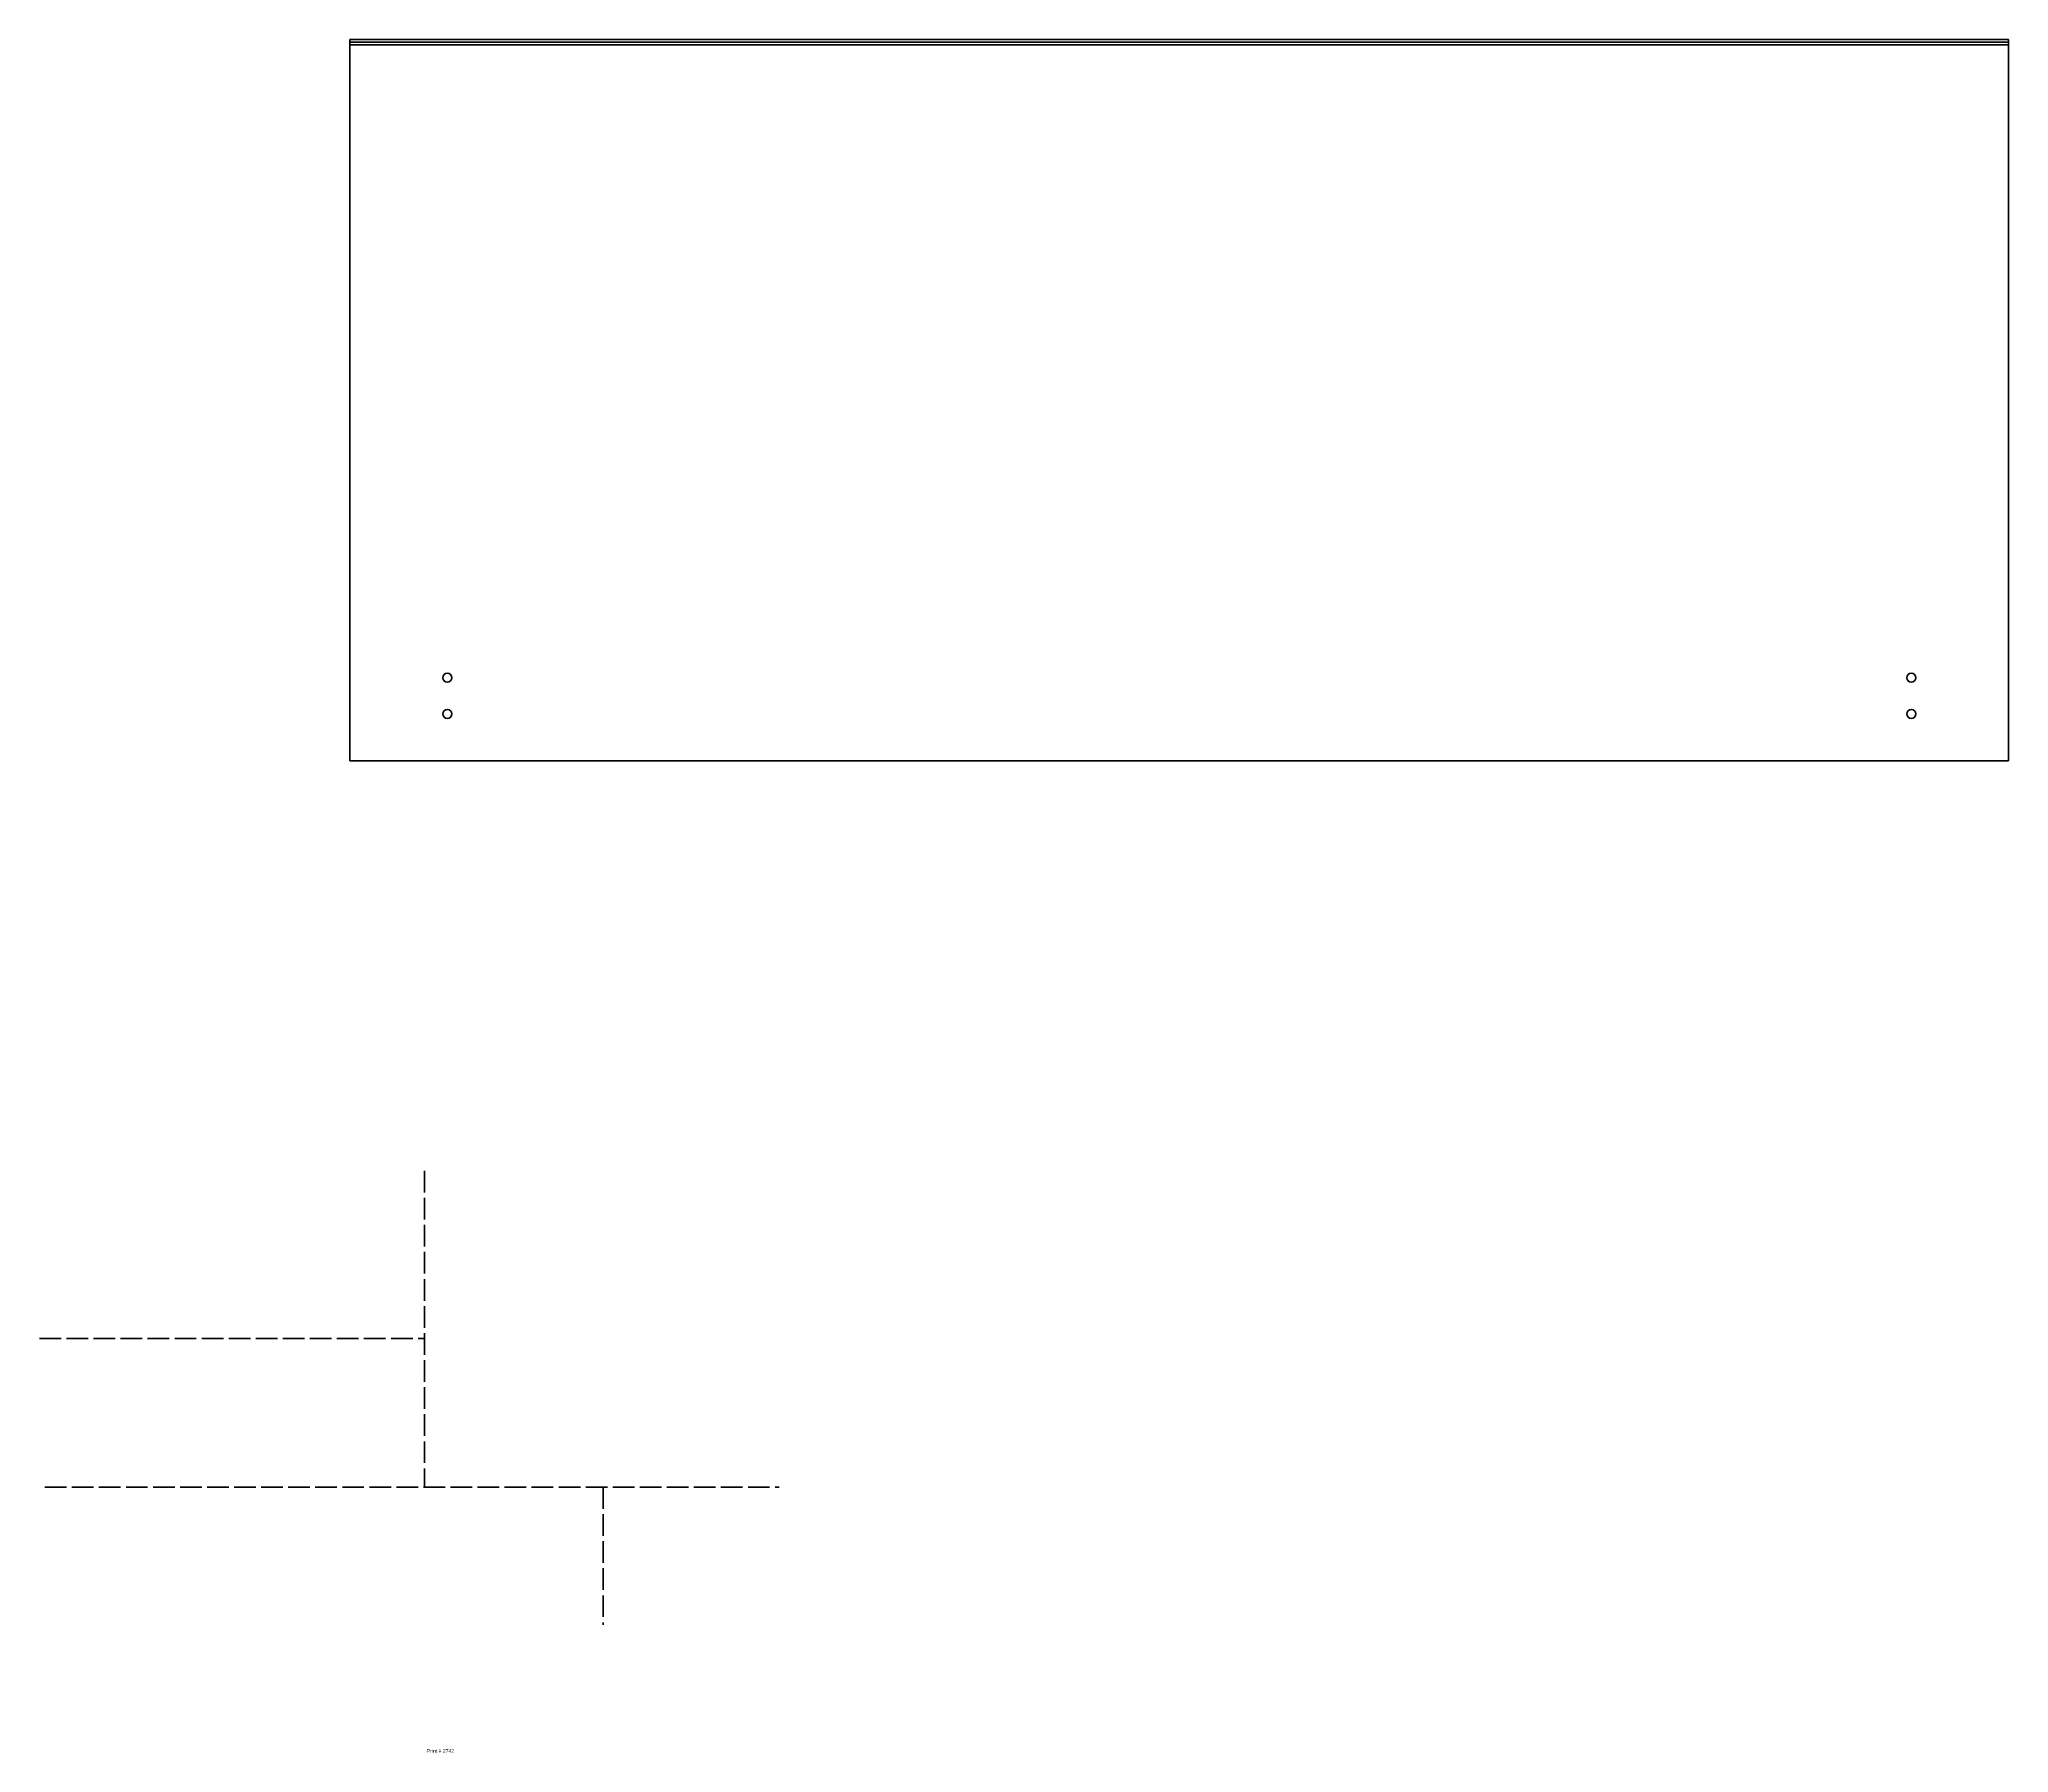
# Model space of a CAD drawing. Header units: millimetres. Extents: x 4 to 6792, y -31 to 4560.
# Drawn here: x 4 to 1097, y -31 to 919 of the extents above; entities that cross this region are included whole.
import ezdxf

# ---------------------------------------------------------------- set-up
doc = ezdxf.new("R2010")
doc.units = ezdxf.units.MM
doc.linetypes.add('ACAD_ISO02W100', pattern=[15, 12, -3])
for name, color, linetype, lineweight in [('Hidden Edges', 7, 'ACAD_ISO02W100', 35), ('Sketch Lines', 7, 'Continuous', 25), ('Symbols', 7, 'Continuous', 25), ('Text', 5, 'Continuous', 25), ('Visible Edges', 7, 'Continuous', 50)]:
    doc.layers.add(name, color=color, linetype=linetype, lineweight=lineweight)
doc.styles.add('Current-ISO', font='ARIAL.TTF')

# ---------------------------------------------------------------- blocks, each defined once
blk = doc.blocks.new('PRINT#', base_point=(232.5, 10))
at = {"layer": 'Text', "color": 179, "lineweight": 5, "insert": (225, 8.9), "char_height": 2, "attachment_point": 7, "line_spacing_factor": 0.860186, "style": 'Current-ISO'}
blk.add_mtext('Print # 2742', dxfattribs=at)

msp = doc.modelspace()

# ---------------------------------------------------------------- linework, layer by layer
at = {"layer": 'Hidden Edges', "linetype": 'ACAD_ISO02W100', "lineweight": 18}
for p, q in [((176.5, 917.9), (1096.5, 917.9)), ((176.5, 916.4), (1096.5, 916.4)), ((1096.5, 916.4), (176.5, 916.4))]:
    msp.add_line(p, q, dxfattribs=at)
at = {"layer": 'Sketch Lines', "linetype": 'ACAD_ISO02W100', "lineweight": 35}
for p, q in [((217.8, 292), (217.8, 116.6)), ((4.3, 199), (217.8, 199)), ((7.3, 116.6), (414.6, 116.6)), ((317, 116.6), (317, 40.3))]:
    msp.add_line(p, q, dxfattribs=at)
at = {"layer": 'Visible Edges', "linetype": 'Continuous', "lineweight": 35}
for p, q in [((176.5, 919.4), (176.5, 916.4)), ((1096.5, 919.4), (176.5, 919.4)), ((176.5, 919.4), (1096.5, 919.4)), ((176.5, 919.4), (176.5, 916.4)), ((176.5, 917.9), (176.5, 916.4)), ((1096.5, 917.9), (176.5, 917.9)), ((176.5, 917.9), (176.5, 916.4)), ((1096.5, 919.4), (1096.5, 916.4)), ((1096.5, 919.4), (1096.5, 916.4)), ((1096.5, 917.9), (1096.5, 916.4)), ((1096.5, 917.9), (1096.5, 916.4)), ((1096.5, 916.4), (176.5, 916.4)), ((176.5, 916.4), (1096.5, 916.4)), ((176.5, 519.4), (176.5, 916.4)), ((176.5, 916.4), (176.5, 519.4)), ((176.5, 916.4), (176.5, 519.4)), ((176.5, 519.4), (176.5, 916.4)), ((1096.5, 916.4), (1096.5, 519.4)), ((1096.5, 519.4), (1096.5, 916.4)), ((1096.5, 519.4), (1096.5, 916.4)), ((1096.5, 916.4), (1096.5, 519.4)), ((176.5, 519.4), (1096.5, 519.4)), ((176.5, 519.4), (1096.5, 519.4)), ((176.5, 519.4), (1096.5, 519.4)), ((176.5, 519.4), (1096.5, 519.4))]:
    msp.add_line(p, q, dxfattribs=at)
for centre in [(230.5, 565.4), (230.5, 565.4), (230.5, 565.4), (230.5, 565.4), (1042.5, 565.4), (1042.5, 565.4), (1042.5, 565.4), (1042.5, 565.4), (230.5, 545.4), (230.5, 545.4), (230.5, 545.4), (230.5, 545.4), (1042.5, 545.4), (1042.5, 545.4), (1042.5, 545.4), (1042.5, 545.4)]:
    msp.add_circle(centre, 2.5, dxfattribs=at)

# ---------------------------------------------------------------- block references
at = {"layer": 'Symbols'}
msp.add_blockref('PRINT#', (226.7, -29.6), dxfattribs=at)

doc.saveas('drawing.dxf')
